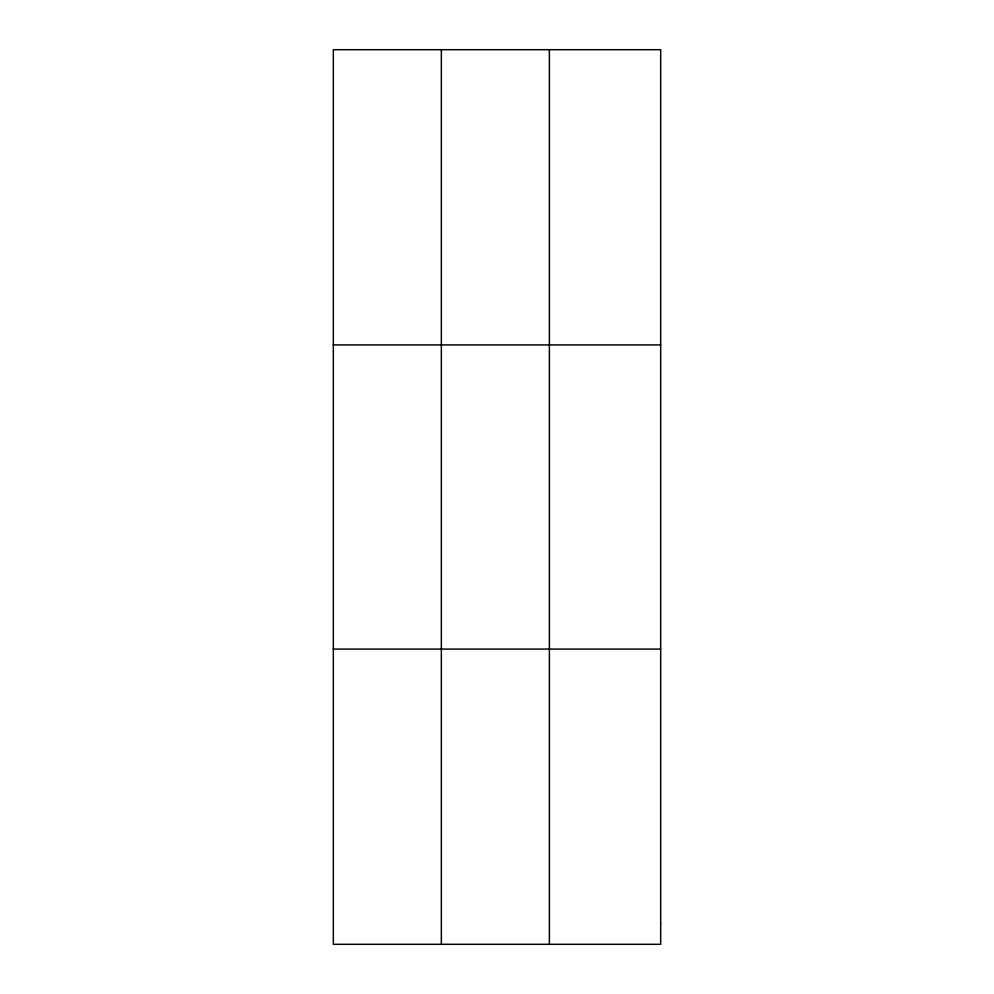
<?xml version="1.0" encoding="UTF-8"?>
<svg xmlns="http://www.w3.org/2000/svg" width="994" height="994" viewBox="0 0 994 994"><rect width="100%" height="100%" fill="white"/><g stroke="black" fill="none" stroke-linecap="round" stroke-linejoin="round"><path stroke-width="1.49" d="M441.348 49.7L441.348 944.3M549.371 49.7L549.371 944.3M333.325 344.918L660.675 344.918M333.325 649.082L660.675 649.082M660.675 923.215L660.675 944.3L333.325 944.3L333.325 49.7L660.675 49.7L660.675 923.215"/></g></svg>
